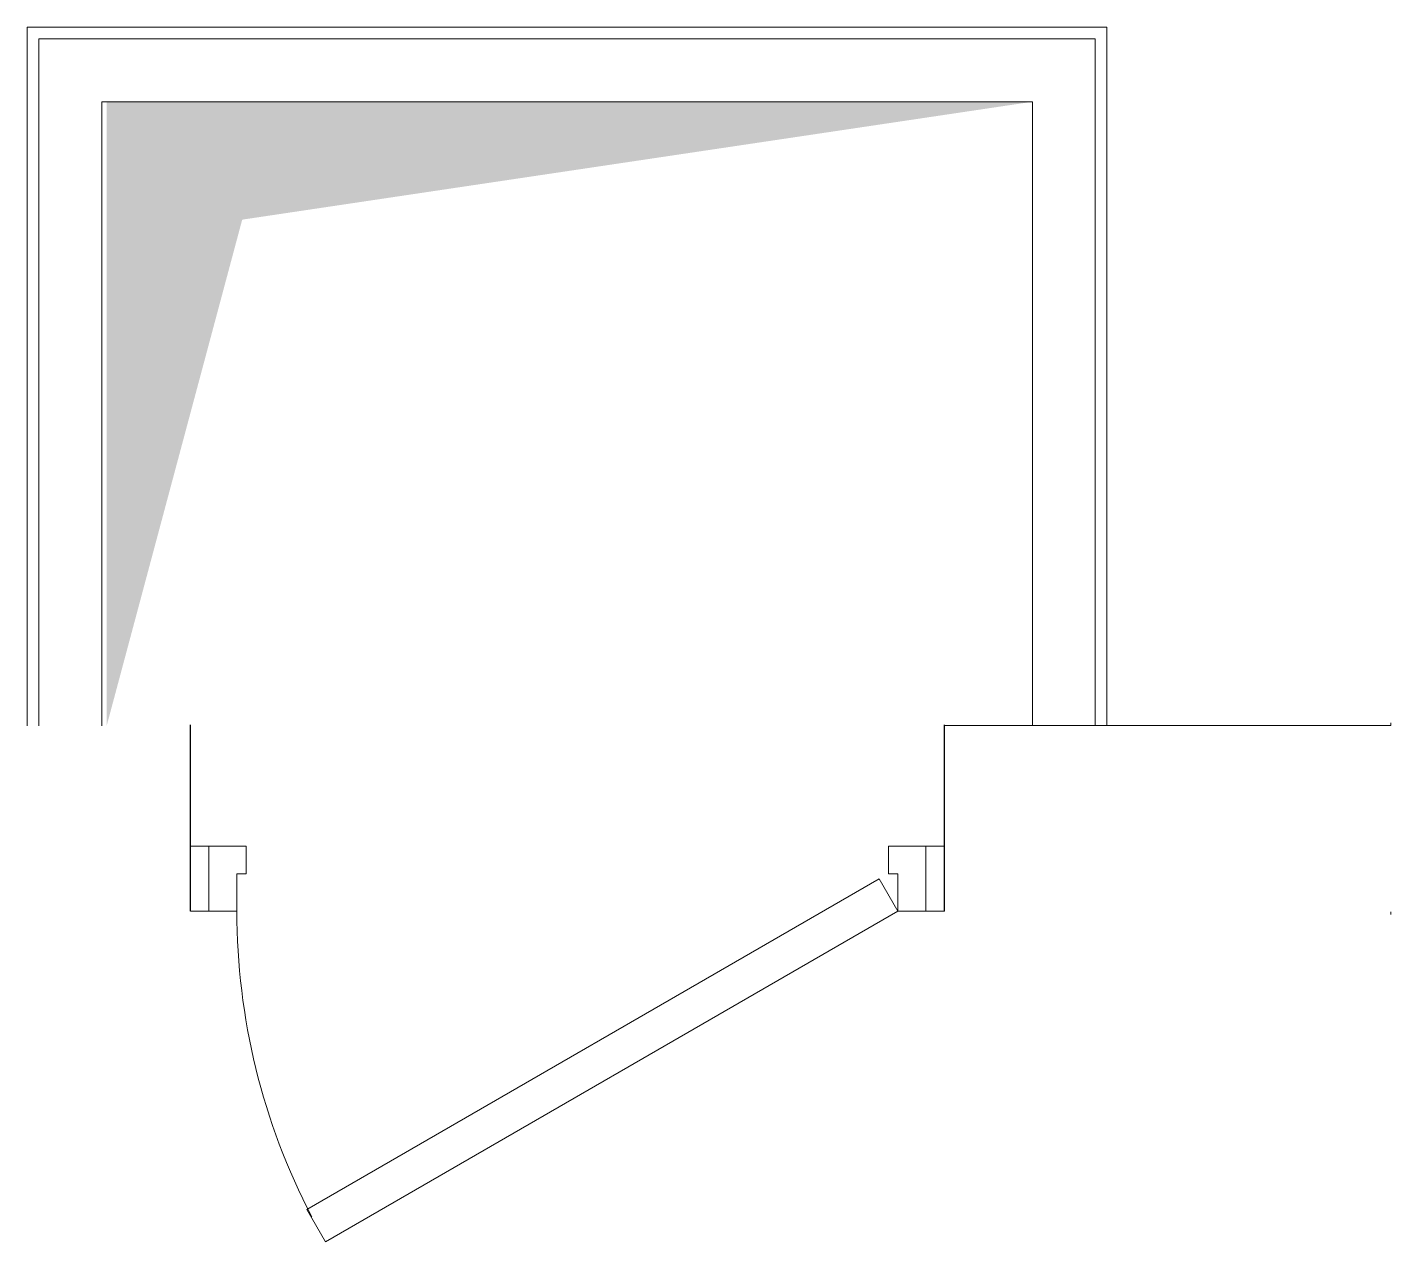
# Paper-space layout 'Layout1' of a CAD drawing. Header units: metres. Extents: x -13451 to 1052, y -169 to 1210.
# Drawn here: x -13451 to -11986, y -94 to 1210 of the extents above.
import ezdxf

# ---------------------------------------------------------------- set-up
doc = ezdxf.new("R2010")
doc.units = ezdxf.units.M
for name, color, linetype, lineweight in [('A-DETL-GENF', 7, 'Continuous', 5), ('A-DETL-THIN', 7, 'Continuous', 5), ('A-DOOR', 7, 'Continuous', 5), ('A-DOOR-FRAM', 7, 'Continuous', 13), ('A-FLOR', 7, 'Continuous', 5), ('A-WALL', 7, 'Continuous', 5)]:
    doc.layers.add(name, color=color, linetype=linetype, lineweight=lineweight)

# ---------------------------------------------------------------- blocks, each defined once
blk = doc.blocks.new('AC_Дверь_Однопольная_ДеревяннаяВнутренняя_ГОСТ6629-88 - ДГ 21-8Л-1372366-1 этаж')
at = {"layer": 'A-DOOR', "lineweight": 13}
for p, q in [((-355, 10), (259.9, 365)), ((259.9, 365), (279.9, 330.4)), ((279.9, 330.4), (-335, -24.6)), ((-335, -24.6), (-355, 10))]:
    blk.add_line(p, q, dxfattribs=at)
at = {"layer": 'A-DOOR', "lineweight": 18}
for p, q in [((-405, 10), (-385, 10)), ((-405, -60), (-405, 10)), ((-385, 10), (-385, -60)), ((385, 10), (405, 10)), ((385, -60), (385, 10)), ((405, 10), (405, -60)), ((-385, -60), (-405, -60)), ((405, -60), (385, -60))]:
    blk.add_line(p, q, dxfattribs=at)
at = {"layer": 'A-DOOR'}
blk.add_arc((-355, 10), 710, 0, 27.5284, dxfattribs=at)
at = {"layer": 'A-DOOR-FRAM'}
for p, q in [((-385, 10), (-355, 10)), ((-385, -60), (-385, 10)), ((-355, 10), (-355, -30)), ((355, 10), (385, 10)), ((355, -30), (355, 10)), ((385, 10), (385, -60)), ((-355, -30), (-345, -30)), ((-345, -30), (-345, -60)), ((345, -30), (355, -30)), ((345, -60), (345, -30)), ((-345, -60), (-385, -60)), ((385, -60), (345, -60))]:
    blk.add_line(p, q, dxfattribs=at)

psp = doc.layouts.get("Layout1")

# ---------------------------------------------------------------- hatches: boundary and pattern name
at = {"layer": 'A-DETL-GENF'}
psp.add_hatch(color=256, dxfattribs=at).paths.add_polyline_path([(-12371.2, 1130.3), (-13220, 1003.7), (-13365.6, 460.1), (-13365.6, 1130.3)])

# ---------------------------------------------------------------- linework, layer by layer
for p, q in [((-13275.7, 261), (-13275.7, 461)), ((-12465.7, 261), (-12465.7, 461))]:
    psp.add_line(p, q)
at = {"layer": 'A-DETL-THIN'}
psp.add_line((-12371.2, 1130.3), (-13370.9, 1130.3), dxfattribs=at)
at = {"layer": 'A-FLOR', "lineweight": 18}
psp.add_line((-12465.7, 460.3), (-11986.2, 460.3), dxfattribs=at)
at = {"layer": 'A-WALL', "lineweight": 18}
for p, q in [((-12291.2, 1210.3), (-13450.9, 1210.3)), ((-13450.9, 1210.3), (-13450.9, 460.1)), ((-12291.2, 1210.3), (-12291.2, 460.1)), ((-13370.9, 460.1), (-13370.9, 1130.3)), ((-12371.2, 460.1), (-12371.2, 1130.3)), ((-11986.2, 463.3), (-11986.2, 460.3)), ((-11986.2, 260.3), (-11986.2, 257.3))]:
    psp.add_line(p, q, dxfattribs=at)
at = {"layer": 'A-WALL'}
for p, q in [((-12303.7, 1197.8), (-13438.4, 1197.8)), ((-13438.4, 460.1), (-13438.4, 1197.8)), ((-12303.7, 460.1), (-12303.7, 1197.8))]:
    psp.add_line(p, q, dxfattribs=at)

# ---------------------------------------------------------------- block references
at = {"layer": 'A-DOOR', "color": 8, "true_color": 0x7f7f7f, "rotation": 179.9999999999999}
psp.add_blockref('AC_Дверь_Однопольная_ДеревяннаяВнутренняя_ГОСТ6629-88 - ДГ 21-8Л-1372366-1 этаж', (-12870.7, 271), dxfattribs=at)

doc.saveas('drawing.dxf')
